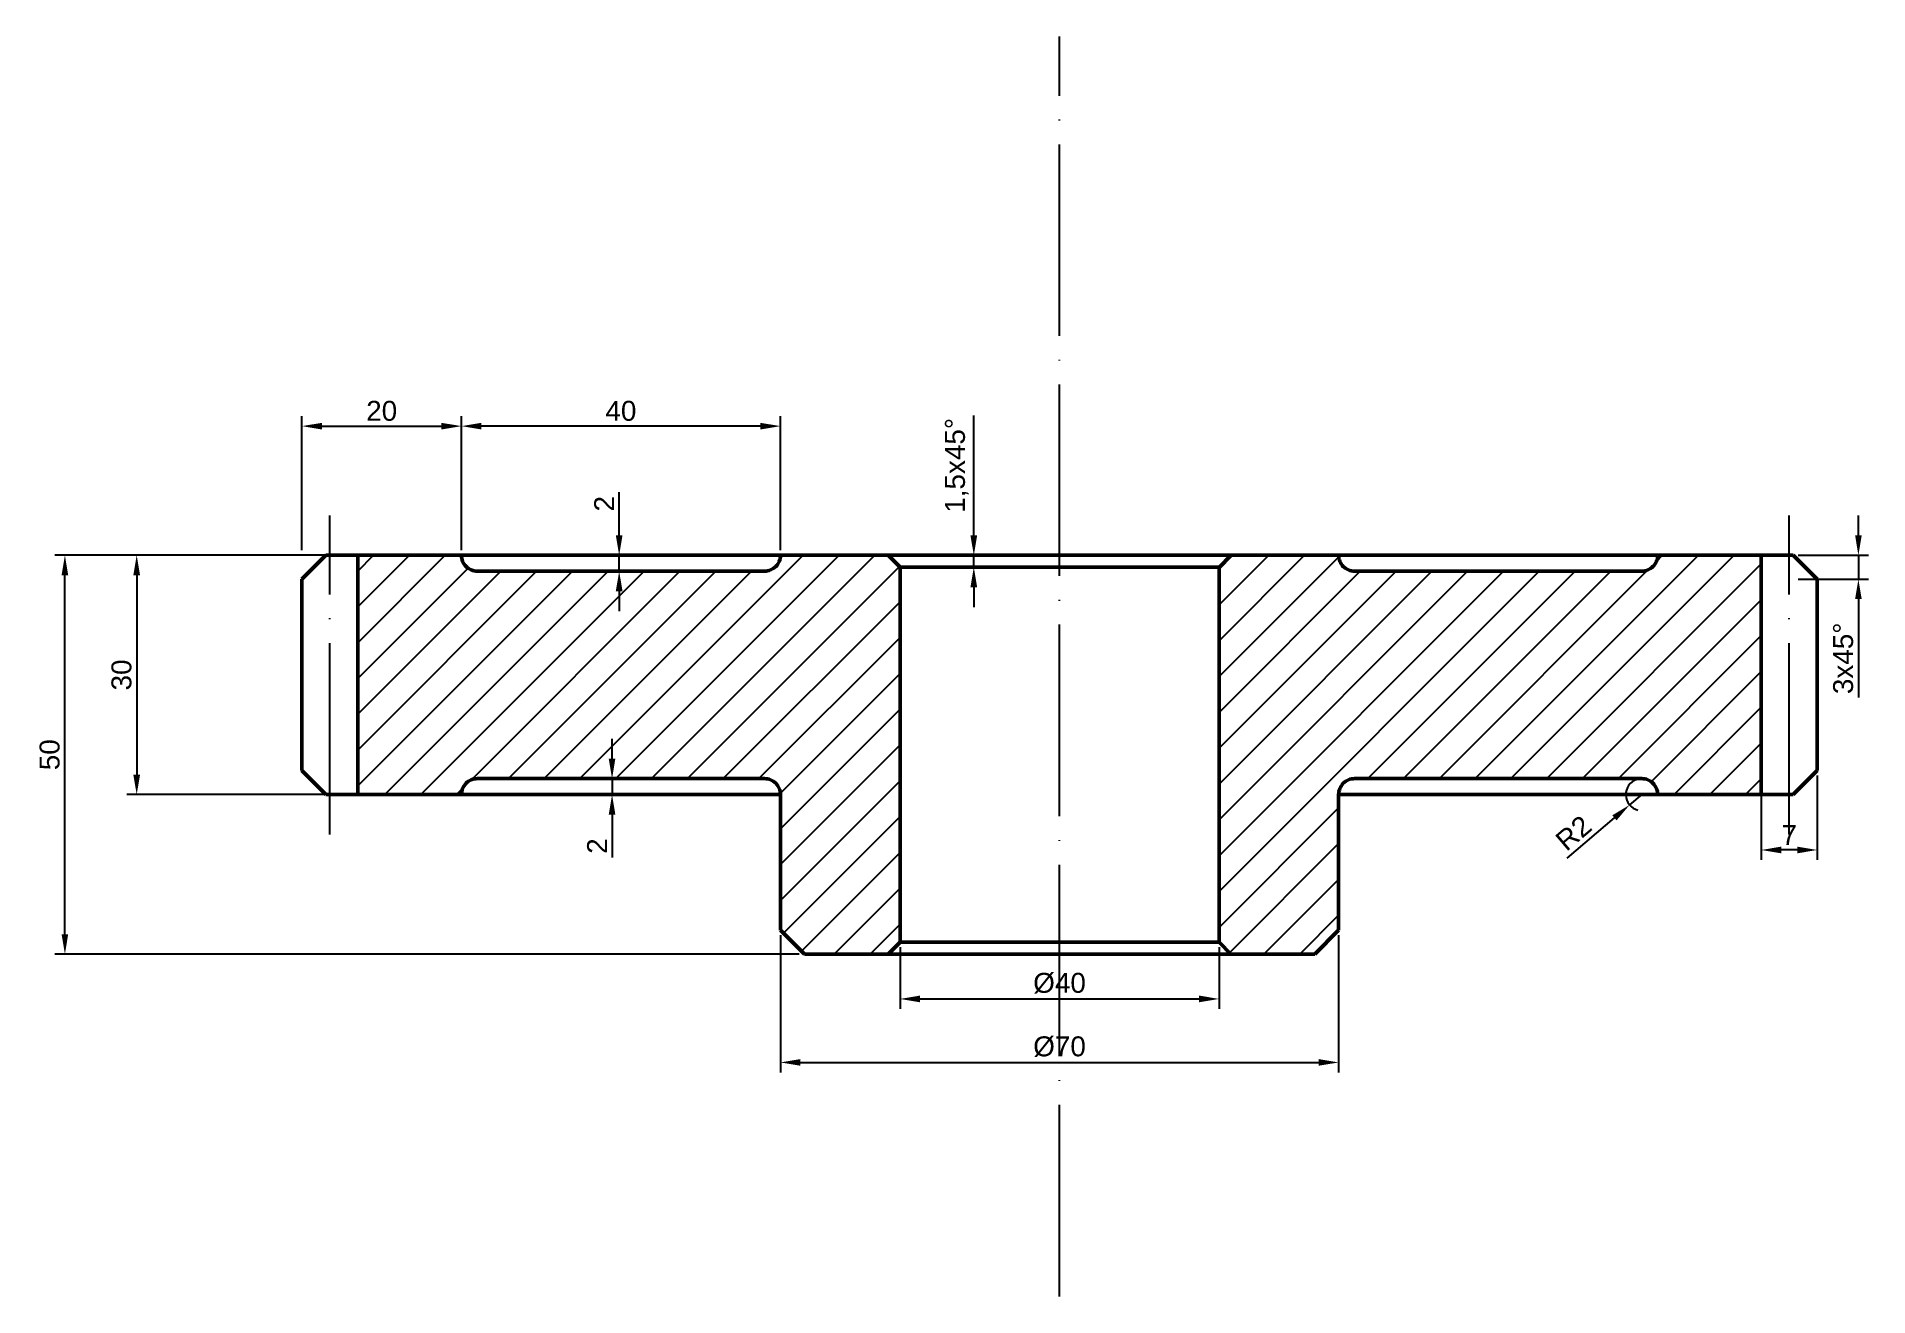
# Model space of a CAD drawing. Header units: millimetres. Extents: x -128 to 101, y 0 to 158.
import ezdxf

# ---------------------------------------------------------------- set-up
doc = ezdxf.new("R2010")
doc.units = ezdxf.units.MM
doc.linetypes.add('ACAD_ISO04W100', pattern=[30, 24, -3, 0, -3])
for name, color, linetype, lineweight in [('Контур', 7, 'Continuous', 50), ('Осевая', 7, 'ACAD_ISO04W100', 25), ('Размеры', 3, 'Continuous', 25), ('Штрих', 7, 'Continuous', 25)]:
    doc.layers.add(name, color=color, linetype=linetype, lineweight=lineweight)
doc.styles.get("Standard").update_dxf_attribs({"font": 'arial.ttf'})
doc.dimstyles.new('ISO-25', dxfattribs={"dimtxt": 2.5, "dimasz": 2.5, "dimexe": 1.25, "dimexo": 0.625, "dimtad": 1, "dimtxsty": 'Standard', "dimcen": 2.5, "dimadec": 0, "dimazin": 0, "dimtfac": 1, "dimtmove": 0, "dimatfit": 3, "dimfxl": 1, "dimarcsym": 0})
pattern_1 = [(45, (-95, 92.8948), (-2.245064, 2.245064), [])]

# ---------------------------------------------------------------- blocks, each defined once
blk = doc.blocks.new('*D5')
at = {"layer": 'Defpoints', "color": 0, "transparency": 16777216}
for p in [(-124.72, 92.89), (-32, 92.89), (-32, 42.89)]:
    blk.add_point(p, dxfattribs=at)
at = {"layer": 'Размеры', "color": 0, "lineweight": -2, "transparency": 16777216}
for p, q in [((-32.63, 92.89), (-125.97, 92.89)), ((-124.72, 45.39), (-124.72, 90.39)), ((-32.63, 42.89), (-125.97, 42.89))]:
    blk.add_line(p, q, dxfattribs=at)
at = {"layer": 'Размеры', "color": 0, "transparency": 16777216}
for points in [[(-125.14, 90.39), (-124.31, 90.39), (-124.72, 92.89)], [(-125.14, 45.39), (-124.31, 45.39), (-124.72, 42.89)]]:
    blk.add_solid(points, dxfattribs=at)
at = {"layer": 'Размеры', "color": 0, "transparency": 16777216, "insert": (-126.63, 67.89), "char_height": 2.5, "attachment_point": 5, "rotation": 90}
blk.add_mtext('50', dxfattribs=at)
blk = doc.blocks.new('*D6')
at = {"layer": 'Defpoints', "color": 0, "transparency": 16777216}
for p in [(-91.5, 92.89), (-115.72, 62.89), (-91.5, 62.89)]:
    blk.add_point(p, dxfattribs=at)
at = {"layer": 'Размеры', "color": 0, "lineweight": -2, "transparency": 16777216}
for p, q in [((-92.13, 92.89), (-116.97, 92.89)), ((-115.72, 90.39), (-115.72, 65.39)), ((-92.13, 62.89), (-116.97, 62.89))]:
    blk.add_line(p, q, dxfattribs=at)
at = {"layer": 'Размеры', "color": 0, "transparency": 16777216}
for points in [[(-116.14, 90.39), (-115.3, 90.39), (-115.72, 92.89)], [(-116.14, 65.39), (-115.3, 65.39), (-115.72, 62.89)]]:
    blk.add_solid(points, dxfattribs=at)
at = {"layer": 'Размеры', "color": 0, "transparency": 16777216, "insert": (-117.62, 77.89), "char_height": 2.5, "attachment_point": 5, "rotation": 90}
blk.add_mtext('30', dxfattribs=at)
blk = doc.blocks.new('*D7')
at = {"layer": 'Defpoints', "color": 0, "transparency": 16777216}
for p in [(-75, 109.08), (-95, 92.89), (-75, 92.89)]:
    blk.add_point(p, dxfattribs=at)
at = {"layer": 'Размеры', "color": 0, "lineweight": -2, "transparency": 16777216}
for p, q in [((-95, 93.52), (-95, 110.33)), ((-75, 93.52), (-75, 110.33)), ((-92.5, 109.08), (-77.5, 109.08))]:
    blk.add_line(p, q, dxfattribs=at)
at = {"layer": 'Размеры', "color": 0, "transparency": 16777216}
for points in [[(-92.5, 109.49), (-92.5, 108.66), (-95, 109.08)], [(-77.5, 109.49), (-77.5, 108.66), (-75, 109.08)]]:
    blk.add_solid(points, dxfattribs=at)
at = {"layer": 'Размеры', "color": 0, "transparency": 16777216, "insert": (-85, 110.98), "char_height": 2.5, "attachment_point": 5}
blk.add_mtext('20', dxfattribs=at)
blk = doc.blocks.new('*D8')
at = {"layer": 'Defpoints', "color": 0, "transparency": 16777216}
for p in [(-75, 109.08), (-75, 92.89), (-35, 92.89)]:
    blk.add_point(p, dxfattribs=at)
at = {"layer": 'Размеры', "color": 0, "lineweight": -2, "transparency": 16777216}
for p, q in [((-75, 93.52), (-75, 110.33)), ((-35, 93.52), (-35, 110.33)), ((-37.5, 109.08), (-72.5, 109.08))]:
    blk.add_line(p, q, dxfattribs=at)
at = {"layer": 'Размеры', "color": 0, "transparency": 16777216}
for points in [[(-72.5, 109.49), (-72.5, 108.66), (-75, 109.08)], [(-37.5, 109.49), (-37.5, 108.66), (-35, 109.08)]]:
    blk.add_solid(points, dxfattribs=at)
at = {"layer": 'Размеры', "color": 0, "transparency": 16777216, "insert": (-55, 110.98), "char_height": 2.5, "attachment_point": 5}
blk.add_mtext('40', dxfattribs=at)
blk = doc.blocks.new('*D9')
at = {"layer": 'Defpoints', "color": 0, "transparency": 16777216}
for p in [(-55.22, 92.89), (-55, 92.89), (-55, 90.89)]:
    blk.add_point(p, dxfattribs=at)
at = {"layer": 'Размеры', "color": 0, "lineweight": -2, "transparency": 16777216}
for p, q in [((-55.22, 95.39), (-55.22, 100.8)), ((-55.63, 92.89), (-56.47, 92.89)), ((-55.22, 90.89), (-55.22, 92.89)), ((-55.63, 90.89), (-56.47, 90.89)), ((-55.22, 88.39), (-55.22, 85.89))]:
    blk.add_line(p, q, dxfattribs=at)
at = {"layer": 'Размеры', "color": 0, "transparency": 16777216}
for points in [[(-55.64, 95.39), (-54.8, 95.39), (-55.22, 92.89)], [(-55.64, 88.39), (-54.8, 88.39), (-55.22, 90.89)]]:
    blk.add_solid(points, dxfattribs=at)
at = {"layer": 'Размеры', "color": 0, "transparency": 16777216, "insert": (-57.1, 99.35), "char_height": 2.5, "attachment_point": 5, "rotation": 90}
blk.add_mtext('2', dxfattribs=at)
blk = doc.blocks.new('*D10')
at = {"layer": 'Defpoints', "color": 0, "transparency": 16777216}
for p in [(-55.22, 64.89), (-56.11, 62.89), (-55.22, 62.89)]:
    blk.add_point(p, dxfattribs=at)
at = {"layer": 'Размеры', "color": 0, "lineweight": -2, "transparency": 16777216}
for p, q in [((-56.11, 67.39), (-56.11, 69.89)), ((-55.85, 64.89), (-57.36, 64.89)), ((-56.11, 64.89), (-56.11, 62.89)), ((-55.85, 62.89), (-57.36, 62.89)), ((-56.11, 60.39), (-56.11, 54.99))]:
    blk.add_line(p, q, dxfattribs=at)
at = {"layer": 'Размеры', "color": 0, "transparency": 16777216}
for points in [[(-56.53, 67.39), (-55.7, 67.39), (-56.11, 64.89)], [(-56.53, 60.39), (-55.7, 60.39), (-56.11, 62.89)]]:
    blk.add_solid(points, dxfattribs=at)
at = {"layer": 'Размеры', "color": 0, "transparency": 16777216, "insert": (-57.99, 56.44), "char_height": 2.5, "attachment_point": 5, "rotation": 90}
blk.add_mtext('2', dxfattribs=at)
blk = doc.blocks.new('*D11')
at = {"layer": 'Defpoints', "color": 0, "transparency": 16777216}
for p in [(-20, 44.39), (20, 44.39), (20, 37.28)]:
    blk.add_point(p, dxfattribs=at)
at = {"layer": 'Размеры', "color": 0, "lineweight": -2, "transparency": 16777216}
for p, q in [((-20, 43.77), (-20, 36.03)), ((20, 43.77), (20, 36.03)), ((-17.5, 37.28), (17.5, 37.28))]:
    blk.add_line(p, q, dxfattribs=at)
at = {"layer": 'Размеры', "color": 0, "transparency": 16777216}
for points in [[(-17.5, 37.7), (-17.5, 36.86), (-20, 37.28)], [(17.5, 37.7), (17.5, 36.86), (20, 37.28)]]:
    blk.add_solid(points, dxfattribs=at)
at = {"layer": 'Размеры', "color": 0, "transparency": 16777216, "insert": (0, 39.25), "char_height": 2.5, "attachment_point": 5}
blk.add_mtext('%%C40', dxfattribs=at)
blk = doc.blocks.new('*D12')
at = {"layer": 'Defpoints', "color": 0, "transparency": 16777216}
for p in [(-35, 45.89), (35, 45.89), (35, 29.32)]:
    blk.add_point(p, dxfattribs=at)
at = {"layer": 'Размеры', "color": 0, "lineweight": -2, "transparency": 16777216}
for p, q in [((-35, 45.27), (-35, 28.07)), ((35, 45.27), (35, 28.07)), ((-32.5, 29.32), (32.5, 29.32))]:
    blk.add_line(p, q, dxfattribs=at)
at = {"layer": 'Размеры', "color": 0, "transparency": 16777216}
for points in [[(-32.5, 29.74), (-32.5, 28.91), (-35, 29.32)], [(32.5, 29.74), (32.5, 28.91), (35, 29.32)]]:
    blk.add_solid(points, dxfattribs=at)
at = {"layer": 'Размеры', "color": 0, "transparency": 16777216, "insert": (0, 31.29), "char_height": 2.5, "attachment_point": 5}
blk.add_mtext('%%C70', dxfattribs=at)
blk = doc.blocks.new('*D13')
at = {"layer": 'Defpoints', "color": 0, "transparency": 16777216}
for p in [(-20, 92.89), (-10.75, 92.89), (-20, 91.39)]:
    blk.add_point(p, dxfattribs=at)
at = {"layer": 'Размеры', "color": 0, "lineweight": -2, "transparency": 16777216}
for p, q in [((-10.75, 95.39), (-10.75, 110.42)), ((-19.37, 92.89), (-9.5, 92.89)), ((-10.75, 91.39), (-10.75, 92.89)), ((-19.37, 91.39), (-9.5, 91.39)), ((-10.75, 88.89), (-10.75, 86.39))]:
    blk.add_line(p, q, dxfattribs=at)
at = {"layer": 'Размеры', "color": 0, "transparency": 16777216}
for points in [[(-11.17, 95.39), (-10.33, 95.39), (-10.75, 92.89)], [(-11.17, 88.89), (-10.33, 88.89), (-10.75, 91.39)]]:
    blk.add_solid(points, dxfattribs=at)
at = {"layer": 'Размеры', "color": 0, "transparency": 16777216, "insert": (-12.88, 104.16), "char_height": 2.5, "attachment_point": 5, "rotation": 90}
blk.add_mtext('1,5x45%%D', dxfattribs=at)
blk = doc.blocks.new('*D14')
at = {"layer": 'Defpoints', "color": 0, "transparency": 16777216}
for p in [(88, 65.89), (95, 65.89), (88, 55.95)]:
    blk.add_point(p, dxfattribs=at)
at = {"layer": 'Размеры', "color": 0, "lineweight": -2, "transparency": 16777216}
for p, q in [((88, 65.27), (88, 54.7)), ((95, 65.27), (95, 54.7)), ((92.5, 55.95), (90.5, 55.95))]:
    blk.add_line(p, q, dxfattribs=at)
at = {"layer": 'Размеры', "color": 0, "transparency": 16777216}
for points in [[(90.5, 56.37), (90.5, 55.53), (88, 55.95)], [(92.5, 56.37), (92.5, 55.53), (95, 55.95)]]:
    blk.add_solid(points, dxfattribs=at)
at = {"layer": 'Размеры', "color": 0, "transparency": 16777216, "insert": (91.5, 57.83), "char_height": 2.5, "attachment_point": 5}
blk.add_mtext('7', dxfattribs=at)
blk = doc.blocks.new('*D15')
at = {"layer": 'Defpoints', "color": 0, "transparency": 16777216}
for p in [(92, 92.89), (92, 89.89), (100.17, 89.89)]:
    blk.add_point(p, dxfattribs=at)
at = {"layer": 'Размеры', "color": 0, "lineweight": -2, "transparency": 16777216}
for p, q in [((100.17, 95.39), (100.17, 97.89)), ((92.63, 92.89), (101.42, 92.89)), ((100.17, 92.89), (100.17, 89.89)), ((92.63, 89.89), (101.42, 89.89)), ((100.17, 87.39), (100.17, 75.05))]:
    blk.add_line(p, q, dxfattribs=at)
at = {"layer": 'Размеры', "color": 0, "transparency": 16777216}
for points in [[(99.76, 95.39), (100.59, 95.39), (100.17, 92.89)], [(99.76, 87.39), (100.59, 87.39), (100.17, 89.89)]]:
    blk.add_solid(points, dxfattribs=at)
at = {"layer": 'Размеры', "color": 0, "transparency": 16777216, "insert": (98.27, 79.97), "char_height": 2.5, "attachment_point": 5, "rotation": 90}
blk.add_mtext('3x45%%D', dxfattribs=at)
blk = doc.blocks.new('*D16')
at = {"layer": 'Defpoints', "color": 0, "transparency": 16777216}
for p in [(73, 62.89), (71.48, 61.6)]:
    blk.add_point(p, dxfattribs=at)
at = {"layer": 'Размеры', "color": 0, "lineweight": -2, "transparency": 16777216}
for p, q in [((73, 62.89), (71.48, 61.6)), ((63.67, 54.94), (69.58, 59.97))]:
    blk.add_line(p, q, dxfattribs=at)
blk.add_arc((73, 62.89), 2, 107.9049, 256.2692, dxfattribs=at)
at = {"layer": 'Размеры', "color": 0, "transparency": 16777216}
blk.add_solid([(69.31, 60.29), (69.85, 59.66), (71.48, 61.6)], dxfattribs=at)
at = {"layer": 'Размеры', "color": 0, "transparency": 16777216, "insert": (64.45, 58.08), "char_height": 2.5, "attachment_point": 5, "rotation": 40.4593}
blk.add_mtext('R2', dxfattribs=at)

msp = doc.modelspace()

# ---------------------------------------------------------------- hatches: boundary and pattern name
at = {"layer": 'Штрих'}
h = msp.add_hatch(dxfattribs=at)
h.set_pattern_fill('ANSI31', color=256)
h.set_pattern_definition(pattern_1)
h.paths.add_polyline_path([(-20, 91.395), (-21.5, 92.895), (-35, 92.895, -0.4142136), (-37, 90.895), (-73, 90.895, -0.4142136), (-75, 92.895), (-88, 92.895), (-88, 62.895), (-75, 62.895, -0.4142136), (-73, 64.895), (-37, 64.895, -0.4142136), (-35, 62.895), (-35, 45.895), (-32, 42.895), (-21.5, 42.895), (-20, 44.395)])
h = msp.add_hatch(dxfattribs=at)
h.set_pattern_fill('ANSI31', color=256)
h.set_pattern_definition(pattern_1)
h.paths.add_polyline_path([(37, 90.895, -0.4142136), (35, 92.895), (21.5, 92.895), (20, 91.395), (20, 44.395), (21.5, 42.895), (32, 42.895), (35, 45.895), (35, 62.895, -0.4142136), (37, 64.895), (73, 64.895, -0.4142136), (75, 62.895), (88, 62.895), (88, 92.895), (75, 92.895, -0.4142136), (73, 90.895)])

# ---------------------------------------------------------------- linework, layer by layer
at = {"layer": 'Контур'}
for p, q in [((-95, 89.895), (-92, 92.895)), ((-21.5, 92.895), (-92, 92.895)), ((-88, 62.895), (-88, 92.895)), ((-20, 91.395), (-21.5, 92.895)), ((-21.5, 92.895), (0, 92.895)), ((21.5, 92.895), (0, 92.895)), ((20, 91.395), (21.5, 92.895)), ((21.5, 92.895), (92, 92.895)), ((88, 62.895), (88, 92.895)), ((95, 89.895), (92, 92.895)), ((-95, 89.895), (-95, 65.895)), ((-20, 44.395), (-20, 91.395)), ((-20, 91.395), (0, 91.395)), ((20, 91.395), (0, 91.395)), ((20, 44.395), (20, 91.395)), ((95, 89.895), (95, 65.895)), ((-95, 65.895), (-92, 62.895)), ((95, 65.895), (92, 62.895)), ((-92, 62.895), (-35, 62.895)), ((-35, 62.895), (-35, 45.895)), ((92, 62.895), (35, 62.895)), ((35, 62.895), (35, 45.895)), ((-35, 45.895), (-32, 42.895)), ((-20, 44.395), (-21.5, 42.895)), ((-20, 44.395), (0, 44.395)), ((20, 44.395), (0, 44.395)), ((20, 44.395), (21.5, 42.895)), ((35, 45.895), (32, 42.895)), ((-32, 42.895), (-21.5, 42.895)), ((-21.5, 42.895), (0, 42.895)), ((21.5, 42.895), (0, 42.895)), ((32, 42.895), (21.5, 42.895))]:
    msp.add_line(p, q, dxfattribs=at)
for points in [[(-35, 92.895), (-35, 92.895, -0.4142136), (-37, 90.895), (-73, 90.895, -0.4142136), (-75, 92.895), (-75, 92.895)], [(35, 92.895), (35, 92.895, 0.4142136), (37, 90.895), (73, 90.895, 0.4142136), (75, 92.895), (75, 92.895)], [(-75, 62.895), (-75, 62.895, -0.4142136), (-73, 64.895), (-37, 64.895, -0.4142136), (-35, 62.895), (-35, 62.895)], [(75, 62.895), (75, 62.895, 0.4142136), (73, 64.895), (37, 64.895, 0.4142136), (35, 62.895), (35, 62.895)]]:
    msp.add_lwpolyline(points, format="xyb", dxfattribs=at)
at = {"layer": 'Осевая'}
for p, q in [((0, 0), (0, 157.899)), ((-91.5, 57.895), (-91.5, 97.895)), ((91.5, 57.895), (91.5, 97.895))]:
    msp.add_line(p, q, dxfattribs=at)

# ---------------------------------------------------------------- dimensions: what is measured, and where the dimension line sits
at = {"layer": 'Размеры'}
for base, p1, p2, picture, middle in [((-75, 109.076), (-95, 92.895), (-75, 92.895), '*D7', (-85, 110.977)), ((-75, 109.076), (-35, 92.895), (-75, 92.895), '*D8', (-55, 110.977)), ((88, 55.95), (95, 65.895), (88, 65.895), '*D14', (91.5, 57.825))]:
    dim = msp.add_linear_dim(base=base, p1=p1, p2=p2, dimstyle='ISO-25', dxfattribs=at)
    dim.commit()
    dim.dimension.update_dxf_attribs({"geometry": picture, "text_midpoint": middle})
dim = msp.add_linear_dim(base=(-10.75, 92.895), p1=(-20, 91.395), p2=(-20, 92.895), angle=90, text='<>x45%%D', dimstyle='ISO-25', dxfattribs=at)
dim.commit()
dim.dimension.update_dxf_attribs({"geometry": '*D13', "text_midpoint": (-12.877, 104.155)})
for base, p1, p2, picture, middle in [((-55.221, 92.895), (-55, 90.895), (-55, 92.895), '*D9', (-57.101, 99.348)), ((-115.72, 62.895), (-91.5, 92.895), (-91.5, 62.895), '*D6', (-117.623, 77.895)), ((-56.112, 62.895), (-55.221, 64.895), (-55.221, 62.895), '*D10', (-57.992, 56.442))]:
    dim = msp.add_linear_dim(base=base, p1=p1, p2=p2, angle=90, dimstyle='ISO-25', dxfattribs=at)
    dim.commit()
    dim.dimension.update_dxf_attribs({"geometry": picture, "text_midpoint": middle})
dim = msp.add_linear_dim(base=(100.173, 89.895), p1=(92, 92.895), p2=(92, 89.895), angle=90, text='<>x45%%D', dimstyle='ISO-25', dxfattribs=at)
dim.commit()
dim.dimension.update_dxf_attribs({"geometry": '*D15', "text_midpoint": (100.173, 79.974), "dimtype": 160})
dim = msp.add_aligned_dim(p1=(-32, 42.895), p2=(-32, 92.895), distance=92.725, dimstyle='ISO-25', dxfattribs=at)
dim.commit()
dim.dimension.update_dxf_attribs({"geometry": '*D5', "text_midpoint": (-126.626, 67.895)})
dim = msp.add_radius_dim(center=(73, 62.895), mpoint=(71.478, 61.597), dimstyle='ISO-25', dxfattribs=at)
dim.commit()
dim.dimension.update_dxf_attribs({"geometry": '*D16', "text_midpoint": (64.454, 58.078)})
for base, p1, p2, picture, middle in [((35, 29.322), (-35, 45.895), (35, 45.895), '*D12', (0, 31.293)), ((20, 37.279), (-20, 44.395), (20, 44.395), '*D11', (0, 39.251))]:
    dim = msp.add_linear_dim(base=base, p1=p1, p2=p2, text='%%C<>', dimstyle='ISO-25', dxfattribs=at)
    dim.commit()
    dim.dimension.update_dxf_attribs({"geometry": picture, "text_midpoint": middle})

doc.saveas('drawing.dxf')
